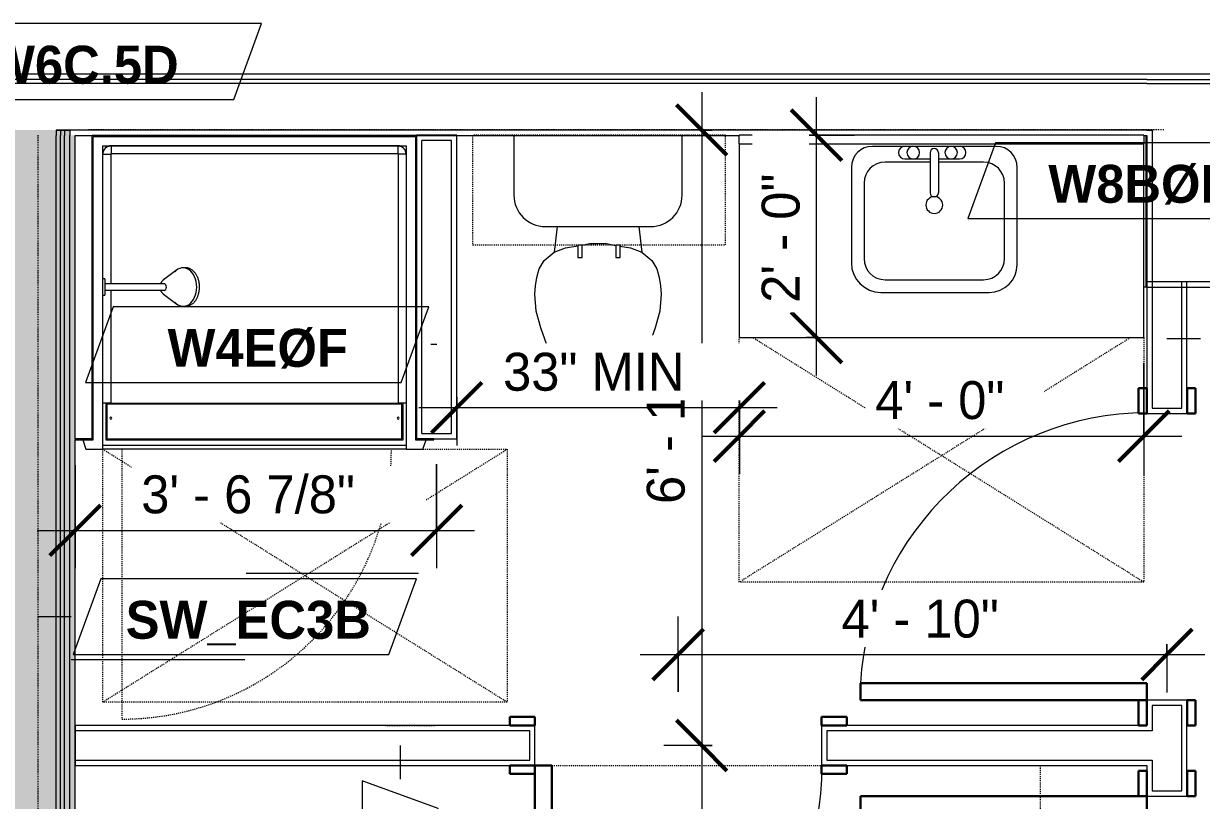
# Model space of a CAD drawing. Header units: inches. Extents: x -4010 to -1872, y 9846 to 12241.
# Drawn here: x -2918 to -2778.2, y 11561.7 to 11653.9 of the extents above; entities that cross this region are included whole.
import ezdxf

# ---------------------------------------------------------------- set-up
doc = ezdxf.new("R2010")
doc.units = ezdxf.units.IN
doc.header["$MEASUREMENT"] = 0
doc.linetypes.add('Dash', pattern=[0.25, 0.125, -0.125])
doc.linetypes.add('Dash 3_32_', pattern=[0.1875, 0.09375, -0.09375])
for name, color, linetype, lineweight in [('0-1', 7, 'Continuous', 5), ('0-3', 8, 'Continuous', 9), ('A-ANNO-DIMS', 211, 'Continuous', 9), ('A-ANNO-DIMS-48', 211, 'Continuous', 9), ('A-DETL-1', 90, 'Dash 3_32_', 18), ('A-DOOR-3', 31, 'Continuous', 9), ('A-DOOR-4', 31, 'Continuous', 30), ('A-DOOR-FRAM-3', 31, 'Continuous', 30), ('A-GENM', 5, 'Continuous', 9), ('A-GENM-HDLN', 13, 'Dash', 9), ('A-WALL', 113, 'Continuous', 18), ('A-WALL-2', 250, 'Continuous', 18), ('A-WALL-3', 113, 'Continuous', 9), ('A-WALL-IDEN', 211, 'Continuous', 9), ('I-FURN', 30, 'Continuous', 9), ('I-FURN-HDLN', 30, 'Dash', 9), ('I-WALL-2', 241, 'Continuous', 5), ('I-WALL-3', 7, 'Continuous', 9), ('I-WALL-4', 2, 'Continuous', 9), ('P-SANR-FIXT', 6, 'Continuous', 9), ('P-SANR-FIXT-HDLN', 131, 'Dash', 9), ('Q-CASE', 31, 'Continuous', 9), ('Q-CASE-2', 31, 'Dash', 9)]:
    doc.layers.add(name, color=color, linetype=linetype, lineweight=lineweight)
doc.styles.add('Century Gothic', font='ufonts.com_century-gothic.ttf', dxfattribs={"height": 4.5})
doc.styles.add('Century Gothic_B', font='GOTHICB.TTF', dxfattribs={"height": 4.5})
doc.dimstyles.new('OD_1__HACK_2', dxfattribs={"dimscale": 12, "dimtxt": 4.698757, "dimasz": 0.5, "dimexe": 0.375, "dimexo": 0.25, "dimgap": 0.0625, "dimtad": 1, "dimdec": 4, "dimrnd": 0.0625, "dimzin": 3, "dimdsep": 46, "dimlunit": 4, "dimtxsty": 'Century Gothic', "dimblk1": 'OBLIQUE', "dimblk2": 'OBLIQUE', "dimsah": 1, "dimcen": 0.09, "dimdle": 0.375, "dimazin": 0, "dimtfac": 1, "dimtdec": 4, "dimtix": 1, "dimtmove": 0, "dimatfit": 3, "dimfxl": 1, "dimtvp": 1, "dimtfill": 1, "dimfrac": 2, "dimtolj": 1, "dimtzin": 0, "dimarcsym": 2})

# ---------------------------------------------------------------- blocks, each defined once
blk = doc.blocks.new('Basic Wall _ INT - W8BØF - _5_8 GYP - 2X8 WOOD_BATT_ - 5_8 GYP_ - ___-2320133-UNITS PLANS - 3RD FLOOR')
at = {"layer": 'I-WALL-3'}
for p, q in [((-2784.82, 11640.61), (-2784.82, 11622.61)), ((-2784.82, 11622.61), (-2785.07, 11622.61)), ((-2784.74, 11622.61), (-2784.82, 11622.61)), ((-2784.7, 11622.61), (-2784.74, 11622.61))]:
    blk.add_line(p, q, dxfattribs=at)
blk = doc.blocks.new('CTR - 1st Phase - Common Walls_rvt-1-UNITS PLANS - 3RD FLOOR')
at = {"layer": 'I-WALL-2'}
for points in [[(-2919.64, 11255.64), (-2914.14, 11255.64), (-2914.14, 11641.24), (-2919.64, 11641.24), (-2919.64, 11268)], [(-2913.64, 11255.64), (-2913.64, 11641.24), (-2914.14, 11641.24), (-2914.14, 11255.64)], [(-2913.14, 11255.64), (-2913.14, 11641.24), (-2913.64, 11641.24), (-2913.64, 11255.64)], [(-2912.51, 11255.64), (-2912.51, 11641.24), (-2913.14, 11641.24), (-2913.14, 11255.64)], [(-2912.51, 11255.64), (-2911.89, 11255.64), (-2911.89, 11640.61), (-2912.51, 11640.61), (-2912.51, 11268)]]:
    blk.add_hatch(color=256, dxfattribs=at).paths.add_polyline_path(points, flags=0)
at = {"layer": 'A-WALL-2'}
for p, q in [((-2784.7, 11647.24), (-3037.45, 11647.24)), ((-2784.7, 11646.74), (-3037.45, 11646.74)), ((-2784.7, 11647.24), (-2776.82, 11647.24)), ((-2784.7, 11646.74), (-2784.07, 11646.74)), ((-2784.07, 11646.74), (-2776.82, 11646.74)), ((-2914.14, 11641.24), (-2913.64, 11641.24)), ((-2914.14, 11641.24), (-2914.14, 11640.61)), ((-2913.64, 11641.24), (-2914.14, 11641.24)), ((-2913.64, 11641.24), (-2913.14, 11641.24)), ((-2913.64, 11641.24), (-2913.64, 11640.61)), ((-2913.14, 11641.24), (-2913.64, 11641.24)), ((-2913.14, 11641.24), (-2912.51, 11641.24)), ((-2913.14, 11641.24), (-2913.14, 11640.61)), ((-2912.51, 11641.24), (-2913.14, 11641.24)), ((-2912.51, 11641.24), (-2912.51, 11640.61)), ((-2784.7, 11641.24), (-2912.51, 11641.24)), ((-2784.7, 11641.24), (-2784.07, 11641.24)), ((-2784.07, 11641.24), (-2784.07, 11623.24)), ((-2914.14, 11255.64), (-2914.14, 11640.61)), ((-2913.64, 11255.64), (-2913.64, 11640.61)), ((-2913.14, 11255.64), (-2913.14, 11640.61)), ((-2912.51, 11255.64), (-2912.51, 11640.61)), ((-2776.82, 11623.24), (-2784.07, 11623.24))]:
    blk.add_line(p, q, dxfattribs=at)
at = {"layer": 'I-WALL-3'}
for p, q in [((-2784.7, 11647.86), (-3037.45, 11647.86)), ((-2776.2, 11647.86), (-2784.7, 11647.86)), ((-2911.89, 11604.62), (-2911.89, 11640.61)), ((-2911.89, 11640.61), (-2909.86, 11640.61)), ((-2871.36, 11640.61), (-2833.07, 11640.61)), ((-2785.07, 11640.61), (-2784.7, 11640.61)), ((-2784.7, 11640.61), (-2784.7, 11622.61)), ((-2784.7, 11622.61), (-2784.07, 11622.61)), ((-2784.07, 11622.61), (-2776.2, 11622.61)), ((-2911.89, 11255.64), (-2911.89, 11604.49))]:
    blk.add_line(p, q, dxfattribs=at)
at = {"layer": '0-3'}
blk.add_blockref('Basic Wall _ INT - W8BØF - _5_8 GYP - 2X8 WOOD_BATT_ - 5_8 GYP_ - ___-2320133-UNITS PLANS - 3RD FLOOR', (0, 0), dxfattribs=at)
blk = doc.blocks.new('SWING - SINGLE - FLUSH - 2-10 x 6-8 - PRIVACY-3199407-UNITS PLANS - 3RD FLOOR')
at = {"layer": 'A-DOOR-3'}
blk.add_arc((17, 2.37), 34.07, 93.3657, 180, dxfattribs=at)
at = {"layer": 'A-DOOR-4'}
for p, q in [((15, 2.37), (15, 36.38)), ((17, 36.38), (15, 36.38)), ((17, 2.37), (17, 36.38)), ((17, 2.37), (15, 2.37))]:
    blk.add_line(p, q, dxfattribs=at)
at = {"layer": 'A-DOOR-FRAM-3'}
for p, q in [((-17, 3.37), (-20, 3.37)), ((-20, 3.37), (-20, 2.37)), ((-17, 2.37), (-17, 3.37)), ((20, 3.37), (17, 3.37)), ((17, 3.37), (17, 2.37)), ((20, 2.37), (20, 3.37)), ((-20, 2.37), (-17, 2.37)), ((17, 2.37), (20, 2.37)), ((-17, -2.38), (-20, -2.38)), ((-20, -2.38), (-20, -3.38)), ((-17, -3.38), (-17, -2.38)), ((20, -2.38), (17, -2.38)), ((17, -2.38), (17, -3.38)), ((20, -3.38), (20, -2.38)), ((-20, -3.38), (-17, -3.38)), ((17, -3.38), (20, -3.38))]:
    blk.add_line(p, q, dxfattribs=at)
blk = doc.blocks.new('Bed-Standard - Queen 60_ x 79_-3761504-UNITS PLANS - 3RD FLOOR')
at = {"layer": 'I-FURN-HDLN'}
for p, q in [((-55.31, 77.3), (-7.94, 77.3)), ((-55.31, 17.36), (-55.31, 51.36))]:
    blk.add_line(p, q, dxfattribs=at)
blk = doc.blocks.new('M_Sink Vanity-Square - 500 x 440mm-1352614-UNITS PLANS - 3RD FLOOR')
at = {"layer": 'P-SANR-FIXT'}
for p, q in [((7.96, 7.09), (-6.72, 7.09)), ((3.62, 7.09), (-2.88, 7.09)), ((-2.88, 5.59), (0.12, 5.59)), ((0.12, 6.33), (0.12, 1.59)), ((1.12, 6.33), (1.12, 1.59)), ((1.12, 5.59), (3.62, 5.59)), ((-9.22, 4.59), (-9.22, -6.73)), ((0.12, 5.22), (-5.22, 5.22)), ((6.46, 5.22), (1.12, 5.22)), ((10.46, -6.91), (10.46, 4.59)), ((-7.72, 2.72), (-7.72, -6.23)), ((8.96, -6.23), (8.96, 2.72)), ((-5.22, -8.73), (6.46, -8.73)), ((-5.72, -10.23), (7.14, -10.23))]:
    blk.add_line(p, q, dxfattribs=at)
for centre, radius, start, end in [((-6.72, 4.59), 2.5, 90, 180), ((-2.88, 6.34), 0.75, 90, 270), ((-1.88, 6.34), 0.75, 360, 180), ((2.62, 6.34), 0.75, 360, 180), ((3.62, 6.34), 0.75, 270, 90), ((7.96, 4.59), 2.5, 360, 90), ((-1.88, 6.34), 0.75, 180, 0), ((0.62, 6.33), 0.5, 360, 180), ((2.62, 6.34), 0.75, 180, 360), ((-5.22, 2.72), 2.5, 90, 180), ((6.46, 2.72), 2.5, 0, 90), ((0.62, 1.59), 0.5, 180, 0), ((0.62, 0.13), 1, 360, 180), ((0.62, 0.13), 1, 180, 0), ((-5.72, -6.73), 3.5, 180, 270), ((-5.22, -6.23), 2.5, 180, 270), ((6.46, -6.23), 2.5, 270, 0), ((7.14, -6.91), 3.32, 270, 0)]:
    blk.add_arc(centre, radius, start, end, dxfattribs=at)
blk = doc.blocks.new('Toilet-Domestic-3D - Toilet-Domestic-3D-V31-UNITS PLANS - 3RD FLOOR')
at = {"layer": 'P-SANR-FIXT'}
for p, q in [((-2.74, 11), (-1.87, 11.5)), ((-1.87, 11.5), (-0.5, 12)), ((-0.5, 12), (0.5, 12)), ((0.5, 12), (1.87, 11.5)), ((1.87, 11.5), (2.74, 11)), ((-5.13, 8), (-3.74, 10)), ((-3.74, 10), (-2.74, 11)), ((2.74, 11), (3.74, 10)), ((3.74, 10), (5.13, 8)), ((-6.06, 6), (-5.13, 8)), ((5.13, 8), (6.06, 6)), ((-6.79, 4), (-6.06, 6)), ((6.06, 6), (6.79, 4)), ((-7.33, 1.99), (-6.79, 4)), ((6.79, 4), (7.33, 1.99)), ((-7.5, 0), (-7.33, 1.99)), ((7.33, 1.99), (7.5, 0)), ((-7.41, -1), (-7.5, 0)), ((-7.24, -2), (-7.41, -1)), ((7.41, -1), (7.24, -2)), ((7.5, 0), (7.41, -1)), ((-6.97, -3), (-7.24, -2)), ((7.24, -2), (6.97, -3)), ((-6.4, -4), (-6.97, -3)), ((-5.21, -5), (-6.4, -4)), ((6.4, -4), (5.21, -5)), ((6.97, -3), (6.4, -4)), ((-3.84, -5.5), (-5.21, -5)), ((-4.86, -8.02), (-5.21, -5)), ((-2.61, -5.72), (-3.84, -5.5)), ((3.84, -5.5), (2.38, -5.76)), ((5.21, -5), (3.84, -5.5)), ((4.86, -8.02), (5.21, -5)), ((-1, -6), (-2.12, -5.8)), ((1, -6), (-1, -6)), ((1.89, -5.84), (1, -6)), ((6.25, -8.02), (-6.25, -8.02)), ((-9.98, -11.75), (-9.98, -18.85)), ((9.98, -18.85), (9.98, -11.75))]:
    blk.add_line(p, q, dxfattribs=at)
for centre, start, end in [((-6.25, -11.75), 90, 180), ((6.25, -11.75), 0, 90)]:
    blk.add_arc(centre, 3.73, start, end, dxfattribs=at)
blk = doc.blocks.new('Bath Vanity - Bath Vanity 48_-2551079-UNITS PLANS - 3RD FLOOR')
at = {"layer": 'Q-CASE'}
for p, q in [((-23.26, -1), (-23.26, -24)), ((24.74, -24), (24.74, -1)), ((-23.26, -24), (24.74, -24))]:
    blk.add_line(p, q, dxfattribs=at)
blk = doc.blocks.new('ADA Clearances - 30_x48_-1721104-UNITS PLANS - 3RD FLOOR')
at = {"layer": 'A-GENM-HDLN'}
for p, q in [((15, 24), (-15, -24)), ((-15, 24), (15, -24)), ((-15, 14), (-15, 24)), ((-15, 24), (15, 24)), ((15, 24), (15, -24)), ((15, -24), (-15, -24))]:
    blk.add_line(p, q, dxfattribs=at)
blk = doc.blocks.new('ADA Clearances - 30_x48_-V43-UNITS PLANS - 3RD FLOOR')
at = {"layer": 'A-GENM-HDLN'}
for p, q in [((15, 24), (-14, -22.41)), ((-14, 24), (-8, 24)), ((-5, 24), (15, 24)), ((15, 24), (15, -24)), ((-14, 22.41), (15, -24)), ((15, -24), (-14, -24))]:
    blk.add_line(p, q, dxfattribs=at)
blk = doc.blocks.new('BATHROOM MIRROR - BATHROOM MIRROR 48_-3124766-UNITS PLANS - 3RD FLOOR')
at = {"layer": 'Q-CASE'}
for p, q in [((24.74, 24), (-23.26, 24)), ((-23.26, 23), (-23.26, 24)), ((24.74, 24), (24.74, 23)), ((-23.26, 23), (24.74, 23))]:
    blk.add_line(p, q, dxfattribs=at)
blk = doc.blocks.new('300 Series Wall Hung Cabinet_326 - 30_-2909952-UNITS PLANS - 3RD FLOOR')
at = {"layer": 'Q-CASE'}
for p, q in [((-2.5, -13.19), (-2.01, -13.19)), ((-2.5, -13.19), (-2.5, -14.69)), ((-2.01, -14.69), (-2.01, -13.19)), ((2, -13.19), (2.49, -13.19)), ((2, -13.19), (2, -14.69)), ((2.49, -14.69), (2.49, -13.19)), ((-2.5, -14.69), (-2.01, -14.69)), ((2, -14.69), (2.49, -14.69))]:
    blk.add_line(p, q, dxfattribs=at)
at = {"layer": 'Q-CASE-2'}
for p, q in [((15, -0.19), (-15, -0.19)), ((-15, -0.19), (-15, -13.19)), ((15, -13.19), (15, -0.19)), ((-15, -13.19), (15, -13.19))]:
    blk.add_line(p, q, dxfattribs=at)
blk = doc.blocks.new('SWING - SINGLE - FLUSH - 2-10 x 6-8 - PRIVACY-3199405-UNITS PLANS - 3RD FLOOR')
at = {"layer": 'A-DOOR-3'}
blk.add_arc((17, -2.37), 34.07, 180, 266.6343, dxfattribs=at)
at = {"layer": 'A-DOOR-4'}
for p, q in [((15, -2.37), (15, -36.38)), ((17, -2.37), (15, -2.37)), ((17, -2.37), (17, -36.38)), ((17, -36.38), (15, -36.38))]:
    blk.add_line(p, q, dxfattribs=at)
at = {"layer": 'A-DOOR-FRAM-3'}
for p, q in [((-20, 2.38), (-20, 3.38)), ((-20, 3.38), (-17, 3.38)), ((-17, 3.38), (-17, 2.38)), ((17, 2.38), (17, 3.38)), ((17, 3.38), (20, 3.38)), ((20, 3.38), (20, 2.38)), ((-17, 2.38), (-20, 2.38)), ((20, 2.38), (17, 2.38)), ((-20, -2.37), (-17, -2.37)), ((-20, -3.37), (-20, -2.37)), ((-17, -2.37), (-17, -3.37)), ((17, -2.37), (20, -2.37)), ((17, -3.37), (17, -2.37)), ((20, -2.37), (20, -3.37)), ((-17, -3.37), (-20, -3.37)), ((20, -3.37), (17, -3.37))]:
    blk.add_line(p, q, dxfattribs=at)
blk = doc.blocks.new('4LBS24238A75FTB_V2 - 4LBS24238A75FTB_V2-V47-UNITS PLANS - 3RD FLOOR')
at = {"layer": 'P-SANR-FIXT'}
for p, q in [((-0.75, 37.75), (-1.13, 36.62)), ((1.25, 37.75), (-0.75, 37.75)), ((1.25, 37.75), (37.25, 37.75)), ((1.25, 37.25), (1.25, 37.75)), ((1.25, 1.75), (1.25, 37.75)), ((37.25, 37.75), (37.25, 37.25)), ((39.25, 37.75), (37.25, 37.75)), ((37.25, 37.75), (37.25, 19.48)), ((39.63, 36.62), (39.25, 37.75)), ((0.12, 36.62), (-2.02, 36.62)), ((-2.02, 36.62), (-2.02, 36.5)), ((-2.02, 36.5), (0, 36.5)), ((0, 0.5), (0, 36.5)), ((0.12, 0.63), (0.12, 36.62)), ((37.25, 37.25), (1.25, 37.25)), ((1.62, 36.62), (1.62, 32.27)), ((36.88, 36.62), (1.62, 36.62)), ((36.75, 36.5), (1.75, 36.5)), ((1.75, 36.5), (1.75, 32.38)), ((36.75, 32.38), (36.75, 36.5)), ((36.88, 32.27), (36.88, 36.62)), ((40.52, 36.62), (38.38, 36.62)), ((38.38, 36.62), (38.38, 0.63)), ((38.5, 36.5), (38.5, 0.5)), ((38.5, 36.5), (40.52, 36.5)), ((40.52, 36.5), (40.52, 36.62)), ((1.75, 32.38), (36.75, 32.38)), ((2.2, 2.75), (2.2, 32.27)), ((36.3, 32.27), (2.2, 32.27)), ((36.3, 18.89), (36.3, 32.27)), ((36.3, 2.75), (36.3, 18.11)), ((37.25, 17.52), (37.25, 1.75)), ((37.25, 1.75), (1.25, 1.75)), ((1.28, 2.51), (1.3, 2.43)), ((1.4, 2.23), (1.42, 2.2)), ((1.51, 2.08), (1.58, 2.01)), ((1.7, 1.92), (1.73, 1.9)), ((1.93, 1.8), (2.01, 1.78)), ((2.25, 2.7), (36.25, 2.7)), ((2.25, 1.75), (2.25, 1.77)), ((2.25, 1.77), (36.25, 1.77)), ((36.25, 1.75), (36.25, 1.77)), ((36.49, 1.78), (36.57, 1.8)), ((36.72, 1.87), (36.75, 1.89)), ((36.77, 1.9), (36.8, 1.92)), ((36.92, 2.01), (36.99, 2.08)), ((37.08, 2.2), (37.1, 2.23)), ((37.2, 2.43), (37.22, 2.51)), ((38.5, 0.5), (0, 0.5)), ((38.38, 0.63), (0.12, 0.63))]:
    blk.add_line(p, q, dxfattribs=at)
for centre, radius, start, end in [((2.2, 34.06), 0.125, 0, 180), ((2.2, 34.06), 0.125, 180, 0), ((36.3, 34.06), 0.125, 0, 180), ((36.3, 34.06), 0.125, 180, 0), ((2.25, 2.75), 1, 180, 270), ((36.25, 2.75), 1, 270, 0)]:
    blk.add_arc(centre, radius, start, end, dxfattribs=at)
for centre, major_axis, start_param, end_param in [((2.2, 32.28), (-0.95, 0), 0, 1.570796), ((36.3, 32.28), (0.95, 0), 4.712389, 6.283185)]:
    blk.add_ellipse(centre, major_axis=major_axis, ratio=0.019505, start_param=start_param, end_param=end_param, dxfattribs=at)
for points, knots in [([(1.25, 2.77), (1.25, 2.77), (1.27, 2.76), (1.4, 2.76), (1.64, 2.75), (1.95, 2.75), (2.12, 2.75), (2.2, 2.75)], [-1, -1, -1, -1, -0.833333, -0.666667, -0.333333, -0.166667, 0, 0, 0, 0]), ([(1.25, 2.77), (1.25, 2.7), (1.26, 2.57), (1.34, 2.32), (1.52, 2.04), (1.8, 1.86), (2.05, 1.78), (2.18, 1.77), (2.25, 1.77)], [-1, -1, -1, -1, -0.875, -0.75, -0.5, -0.25, -0.125, 0, 0, 0, 0]), ([(1.59, 2), (1.54, 2.04), (1.47, 2.12), (1.41, 2.21), (1.38, 2.25)], [0.4611793, 0.4611793, 0.4611793, 0.4611793, 0.5714286, 0.6665731, 0.6665731, 0.6665731, 0.6665731]), ([(2.25, 1.75), (2.17, 1.75), (2.03, 1.77), (1.86, 1.82), (1.77, 1.87), (1.75, 1.88)], [0, 0, 0, 0, 0.1428571, 0.2857143, 0.3333068, 0.3333068, 0.3333068, 0.3333068]), ([(2.2, 2.75), (2.2, 2.74), (2.2, 2.74), (2.2, 2.73), (2.21, 2.72), (2.21, 2.72), (2.22, 2.71), (2.23, 2.71), (2.24, 2.7), (2.24, 2.7), (2.25, 2.7), (2.25, 2.7)], [-1, -1, -1, -1, -0.833333, -0.75, -0.666667, -0.583333, -0.416667, -0.291667, -0.208333, -0.083333, 0, 0, 0, 0]), ([(36.25, 1.77), (36.32, 1.77), (36.45, 1.78), (36.7, 1.86), (36.98, 2.04), (37.16, 2.32), (37.24, 2.57), (37.25, 2.7), (37.25, 2.77)], [-1, -1, -1, -1, -0.875, -0.75, -0.5, -0.25, -0.125, 0, 0, 0, 0]), ([(36.25, 2.7), (36.26, 2.7), (36.26, 2.7), (36.27, 2.7), (36.28, 2.71), (36.28, 2.71), (36.29, 2.72), (36.29, 2.73), (36.3, 2.74), (36.3, 2.74), (36.3, 2.75), (36.3, 2.75)], [-1, -1, -1, -1, -0.833333, -0.75, -0.666667, -0.583333, -0.416667, -0.291667, -0.208333, -0.083333, 0, 0, 0, 0]), ([(36.25, 1.8), (36.25, 1.82), (36.25, 1.91), (36.25, 2.14), (36.25, 2.45), (36.25, 2.62), (36.25, 2.7)], [-0.8333333, -0.8333333, -0.8333333, -0.8333333, -0.6666667, -0.3333333, -0.1666667, 0, 0, 0, 0]), ([(36.75, 1.88), (36.7, 1.85), (36.59, 1.8), (36.42, 1.76), (36.31, 1.75), (36.25, 1.75)], [0.6666667, 0.6666667, 0.6666667, 0.6666667, 0.7857143, 0.8928571, 1, 1, 1, 1]), ([(37.01, 2.1), (36.97, 2.05), (36.89, 1.97), (36.79, 1.91), (36.75, 1.88)], [0.4475924, 0.4475924, 0.4475924, 0.4475924, 0.5714286, 0.6665731, 0.6665731, 0.6665731, 0.6665731]), ([(37.19, 2.42), (37.18, 2.38), (37.16, 2.33), (37.13, 2.27), (37.12, 2.25)], [0.2174647, 0.2174647, 0.2174647, 0.2174647, 0.2857143, 0.3333068, 0.3333068, 0.3333068, 0.3333068])]:
    blk.add_open_spline(points, degree=3, knots=knots, dxfattribs=at)
for points in [[(1.25, 2.71), (1.25, 2.72), (1.25, 2.74), (1.25, 2.75)], [(1.38, 2.25), (1.37, 2.27), (1.36, 2.3), (1.35, 2.32)], [(1.75, 1.88), (1.71, 1.91), (1.67, 1.94), (1.63, 1.97)], [(2.25, 1.8), (2.25, 1.82), (2.25, 1.88), (2.25, 2.03), (2.25, 2.22), (2.25, 2.45), (2.25, 2.62), (2.25, 2.7)], [(37.25, 2.77), (37.25, 2.77), (37.23, 2.76), (37.13, 2.76), (36.98, 2.76), (36.78, 2.75), (36.55, 2.75), (36.38, 2.75), (36.3, 2.75)], [(37.12, 2.25), (37.09, 2.21), (37.07, 2.18), (37.04, 2.14)], [(37.25, 2.75), (37.25, 2.72), (37.25, 2.7), (37.25, 2.67)]]:
    blk.add_open_spline(points, degree=3, dxfattribs=at)
at = {"layer": 'P-SANR-FIXT-HDLN'}
blk.add_line((35, 37.75), (35, 69.75), dxfattribs=at)
blk.add_arc((35, 37.75), 32, 90, 180, dxfattribs=at)
blk = doc.blocks.new('Shower Head - Shower Head-3265626-UNITS PLANS - 3RD FLOOR')
at = {"layer": 'P-SANR-FIXT'}
for p, q in [((-0.98, 0), (0.98, 0)), ((-0.98, 0), (-0.98, -0.26)), ((0.98, -0.26), (-0.98, -0.26)), ((-0.39, -0.26), (-0.39, -1)), ((0.39, -1), (0.39, -0.26)), ((0.98, -0.26), (0.98, 0)), ((-0.39, -6.01), (-0.39, -7.27)), ((0.39, -7.27), (0.39, -6.01)), ((-0.84, -7.19), (-2.02, -8.78)), ((2.02, -8.78), (0.84, -7.19)), ((-2.28, -9.54), (-2.28, -9.81)), ((2.28, -9.81), (2.28, -9.54))]:
    blk.add_line(p, q, dxfattribs=at)
at = {"layer": 'P-SANR-FIXT', "flags": 128}
for points in [[(-0.39, -1), (-0.39, -1.29), (-0.39, -1.57), (-0.39, -1.85), (-0.39, -2.13), (-0.39, -2.41), (-0.39, -2.69), (-0.39, -2.96), (-0.39, -3.23), (-0.39, -3.5), (-0.39, -3.76), (-0.39, -4.02), (-0.39, -4.27), (-0.39, -4.52), (-0.39, -4.77), (-0.39, -5), (-0.39, -5.23), (-0.39, -5.46), (-0.39, -5.67), (-0.39, -5.88), (-0.39, -6.01)], [(0.39, -6.01), (0.39, -5.81), (0.39, -5.6), (0.39, -5.38), (0.39, -5.15), (0.39, -4.92), (0.39, -4.68), (0.39, -4.43), (0.39, -4.18), (0.39, -3.93), (0.39, -3.67), (0.39, -3.4), (0.39, -3.13), (0.39, -2.86), (0.39, -2.59), (0.39, -2.31), (0.39, -2.03), (0.39, -1.75), (0.39, -1.46), (0.39, -1.18), (0.39, -1)], [(-0.39, -6.87), (-0.43, -6.88), (-0.46, -6.9), (-0.49, -6.91), (-0.52, -6.93), (-0.55, -6.94), (-0.58, -6.96), (-0.61, -6.98), (-0.64, -7), (-0.67, -7.03), (-0.7, -7.05), (-0.73, -7.07), (-0.76, -7.1), (-0.78, -7.13), (-0.81, -7.16), (-0.83, -7.19), (-0.84, -7.19)], [(0.84, -7.19), (0.81, -7.16), (0.79, -7.13), (0.76, -7.1), (0.73, -7.08), (0.7, -7.05), (0.68, -7.03), (0.65, -7.01), (0.62, -6.98), (0.59, -6.97), (0.56, -6.95), (0.53, -6.93), (0.49, -6.91), (0.46, -6.9), (0.43, -6.89), (0.4, -6.87)], [(-2.28, -9.81), (-2.28, -9.88), (-2.28, -9.95), (-2.27, -10.02), (-2.25, -10.09), (-2.24, -10.16), (-2.21, -10.23), (-2.19, -10.3), (-2.16, -10.36), (-2.13, -10.43), (-2.09, -10.49), (-2.05, -10.55), (-2.01, -10.61), (-1.97, -10.67), (-1.92, -10.73), (-1.86, -10.79), (-1.81, -10.84), (-1.75, -10.89), (-1.69, -10.94), (-1.63, -10.99), (-1.57, -11.04), (-1.5, -11.08), (-1.43, -11.12), (-1.36, -11.16), (-1.28, -11.2), (-1.21, -11.24), (-1.13, -11.27), (-1.05, -11.3), (-0.97, -11.33), (-0.89, -11.36), (-0.81, -11.38), (-0.72, -11.4), (-0.64, -11.42), (-0.55, -11.44), (-0.47, -11.45), (-0.38, -11.46), (-0.29, -11.47), (-0.2, -11.48), (-0.11, -11.49), (-0.02, -11.49), (0, -11.49)], [(0, -11.49), (0.09, -11.49), (0.18, -11.48), (0.27, -11.48), (0.35, -11.47), (0.44, -11.46), (0.53, -11.44), (0.62, -11.43), (0.7, -11.41), (0.79, -11.39), (0.87, -11.36), (0.95, -11.34), (1.03, -11.31), (1.11, -11.28), (1.19, -11.25), (1.26, -11.21), (1.34, -11.17), (1.41, -11.13), (1.48, -11.09), (1.55, -11.05), (1.61, -11), (1.68, -10.95), (1.74, -10.9), (1.8, -10.85), (1.85, -10.8), (1.9, -10.74), (1.95, -10.69), (2, -10.63), (2.04, -10.57), (2.08, -10.51), (2.12, -10.44), (2.15, -10.38), (2.18, -10.31), (2.21, -10.25), (2.23, -10.18), (2.25, -10.11), (2.26, -10.04), (2.27, -9.97), (2.28, -9.9), (2.28, -9.83), (2.28, -9.81)]]:
    blk.add_lwpolyline(points, dxfattribs=at)
at = {"layer": 'P-SANR-FIXT'}
for centre, major_axis, start_param, end_param in [((0, -7.27), (0.394, 0), 3.141593, 4.712389), ((0, -7.27), (-0.394, 0), 1.570796, 3.141593), ((0, -9.54), (2.28, 0), 2.468394, 4.712389), ((0, -9.54), (-2.28, 0), 1.570796, 3.814791)]:
    blk.add_ellipse(centre, major_axis=major_axis, ratio=0.707107, start_param=start_param, end_param=end_param, dxfattribs=at)
blk = doc.blocks.new('DIMBLOCK141-UNITS PLANS - 3RD FLOOR')
at = {"layer": 'A-ANNO-DIMS-48'}
for p, q in [((-2837.54, 11645.74), (-2837.54, 11568.24)), ((-2836.3, 11641.24), (-2842.04, 11641.24)), ((-2837.54, 11641.24), (-2836.3, 11641.24)), ((-2836.3, 11568.24), (-2842.04, 11568.24)), ((-2837.54, 11568.24), (-2836.3, 11568.24))]:
    blk.add_line(p, q, dxfattribs=at)
at = {"layer": 'A-ANNO-DIMS-48', "lineweight": 50}
for p, q in [((-2837.54, 11641.24), (-2840.54, 11644.24)), ((-2837.54, 11641.24), (-2834.54, 11638.24)), ((-2837.54, 11568.24), (-2840.54, 11571.24)), ((-2837.54, 11568.24), (-2834.54, 11565.24))]:
    blk.add_line(p, q, dxfattribs=at)
at = {"layer": 'A-ANNO-DIMS-48', "color": 0, "insert": (-2844.06, 11596.88), "char_height": 4.5, "width": 18.8845, "attachment_point": 1, "rotation": 90, "line_spacing_factor": 0.984502, "style": 'Century Gothic', "bg_fill": 3, "box_fill_scale": 1.25, "bg_fill_color": 256, "bg_fill_true_color": 13158600, "bg_fill_transparency": 0}
blk.add_mtext('6\' - 1"', dxfattribs=at)
blk = doc.blocks.new('_Oblique')
at = {"color": 0, "linetype": 'ByBlock', "lineweight": -2}
blk.add_line((-0.5, -0.5), (0.5, 0.5), dxfattribs=at)
blk = doc.blocks.new('DIMBLOCK142-UNITS PLANS - 3RD FLOOR')
at = {"layer": 'A-ANNO-DIMS-48', "lineweight": 50}
for p, q in [((-2837.54, 11568.24), (-2840.54, 11571.24)), ((-2837.54, 11568.24), (-2834.54, 11565.24)), ((-2837.54, 11449.24), (-2840.54, 11452.24)), ((-2837.54, 11449.24), (-2834.54, 11446.24))]:
    blk.add_line(p, q, dxfattribs=at)
at = {"layer": 'A-ANNO-DIMS-48'}
for p, q in [((-2836.3, 11568.24), (-2842.04, 11568.24)), ((-2837.54, 11568.24), (-2837.54, 11449.24)), ((-2837.54, 11568.24), (-2836.3, 11568.24)), ((-2836.3, 11449.24), (-2842.04, 11449.24)), ((-2837.54, 11449.24), (-2836.3, 11449.24))]:
    blk.add_line(p, q, dxfattribs=at)
at = {"layer": 'A-ANNO-DIMS-48', "color": 0, "insert": (-2844.06, 11499.12), "char_height": 4.5, "width": 23.091, "attachment_point": 1, "rotation": 90, "line_spacing_factor": 0.984502, "style": 'Century Gothic', "bg_fill": 3, "box_fill_scale": 1.25, "bg_fill_color": 256, "bg_fill_true_color": 13158600, "bg_fill_transparency": 0}
blk.add_mtext('9\' - 11"', dxfattribs=at)
blk = doc.blocks.new('DIMBLOCK149-UNITS PLANS - 3RD FLOOR')
at = {"layer": 'A-ANNO-DIMS-48'}
for p, q in [((-2840.32, 11574.62), (-2840.32, 11583.53)), ((-2782.32, 11580.27), (-2782.32, 11574.53)), ((-2782.32, 11579.03), (-2782.32, 11580.27)), ((-2844.82, 11579.03), (-2777.82, 11579.03)), ((-2840.32, 11579.03), (-2840.32, 11574.62))]:
    blk.add_line(p, q, dxfattribs=at)
at = {"layer": 'A-ANNO-DIMS-48', "lineweight": 50}
for p, q in [((-2840.32, 11579.03), (-2837.32, 11582.03)), ((-2782.32, 11579.03), (-2779.32, 11582.03)), ((-2840.32, 11579.03), (-2843.32, 11576.03)), ((-2782.32, 11579.03), (-2785.32, 11576.03))]:
    blk.add_line(p, q, dxfattribs=at)
at = {"layer": 'A-ANNO-DIMS-48', "color": 0, "insert": (-2820.95, 11585.54), "char_height": 4.5, "width": 23.091, "attachment_point": 1, "line_spacing_factor": 0.984502, "style": 'Century Gothic', "bg_fill": 3, "box_fill_scale": 1.25, "bg_fill_color": 256, "bg_fill_true_color": 13158600, "bg_fill_transparency": 0}
blk.add_mtext('4\' - 10"', dxfattribs=at)
blk = doc.blocks.new('DIMBLOCK241-UNITS PLANS - 3RD FLOOR')
at = {"layer": 'A-ANNO-DIMS-48'}
for p, q in [((-2833.07, 11613.62), (-2833.07, 11600.44)), ((-2833.07, 11604.94), (-2833.07, 11613.62)), ((-2785.07, 11613.62), (-2785.07, 11600.44)), ((-2785.07, 11604.94), (-2785.07, 11613.62)), ((-2837.57, 11604.94), (-2780.57, 11604.94))]:
    blk.add_line(p, q, dxfattribs=at)
at = {"layer": 'A-ANNO-DIMS-48', "lineweight": 50}
for p, q in [((-2833.07, 11604.94), (-2830.07, 11607.94)), ((-2785.07, 11604.94), (-2782.07, 11607.94)), ((-2833.07, 11604.94), (-2836.07, 11601.94)), ((-2785.07, 11604.94), (-2788.07, 11601.94))]:
    blk.add_line(p, q, dxfattribs=at)
at = {"layer": 'A-ANNO-DIMS-48', "color": 0, "insert": (-2816.94, 11611.46), "char_height": 4.5, "width": 18.8845, "attachment_point": 1, "line_spacing_factor": 0.984502, "style": 'Century Gothic', "bg_fill": 3, "box_fill_scale": 1.25, "bg_fill_color": 256, "bg_fill_true_color": 13158600, "bg_fill_transparency": 0}
blk.add_mtext('4\' - 0"', dxfattribs=at)
blk = doc.blocks.new('DIMBLOCK242-UNITS PLANS - 3RD FLOOR')
at = {"layer": 'A-ANNO-DIMS-48'}
for p, q in [((-2823.9, 11612.12), (-2823.9, 11645.12)), ((-2825.14, 11640.62), (-2819.4, 11640.62)), ((-2823.9, 11640.62), (-2825.14, 11640.62)), ((-2825.14, 11616.62), (-2819.4, 11616.62)), ((-2823.9, 11616.62), (-2825.14, 11616.62))]:
    blk.add_line(p, q, dxfattribs=at)
at = {"layer": 'A-ANNO-DIMS-48', "lineweight": 50}
for p, q in [((-2823.9, 11640.62), (-2826.9, 11643.62)), ((-2823.9, 11640.62), (-2820.9, 11637.62)), ((-2823.9, 11616.62), (-2826.9, 11619.62)), ((-2823.9, 11616.62), (-2820.9, 11613.62))]:
    blk.add_line(p, q, dxfattribs=at)
at = {"layer": 'A-ANNO-DIMS-48', "color": 0, "insert": (-2830.42, 11620.75), "char_height": 4.5, "width": 18.8845, "attachment_point": 1, "rotation": 90, "line_spacing_factor": 0.984502, "style": 'Century Gothic', "bg_fill": 3, "box_fill_scale": 1.25, "bg_fill_color": 256, "bg_fill_true_color": 13158600, "bg_fill_transparency": 0}
blk.add_mtext('2\' - 0"', dxfattribs=at)
blk = doc.blocks.new('DIMBLOCK243-UNITS PLANS - 3RD FLOOR')
at = {"layer": 'A-ANNO-DIMS-48'}
for p, q in [((-2833.07, 11613.61), (-2833.07, 11603.81)), ((-2833.07, 11608.31), (-2833.07, 11613.61)), ((-2866.61, 11609.55), (-2866.61, 11603.81)), ((-2866.61, 11608.31), (-2866.61, 11609.55)), ((-2871.11, 11608.31), (-2828.57, 11608.31))]:
    blk.add_line(p, q, dxfattribs=at)
at = {"layer": 'A-ANNO-DIMS-48', "lineweight": 50}
for p, q in [((-2866.61, 11608.31), (-2863.61, 11611.31)), ((-2833.07, 11608.31), (-2830.07, 11611.31)), ((-2866.61, 11608.31), (-2869.61, 11605.31)), ((-2833.07, 11608.31), (-2836.07, 11605.31))]:
    blk.add_line(p, q, dxfattribs=at)
at = {"layer": 'A-ANNO-DIMS-48', "color": 0, "insert": (-2861.11, 11614.82), "char_height": 4.5, "width": 27.029, "attachment_point": 1, "line_spacing_factor": 0.984502, "style": 'Century Gothic', "bg_fill": 3, "box_fill_scale": 1.25, "bg_fill_color": 256, "bg_fill_true_color": 13158600, "bg_fill_transparency": 0}
blk.add_mtext('33" MIN', dxfattribs=at)
blk = doc.blocks.new('DIMBLOCK244-UNITS PLANS - 3RD FLOOR')
at = {"layer": 'A-ANNO-DIMS-48'}
for p, q in [((-2911.89, 11601.49), (-2911.89, 11589.26)), ((-2911.89, 11593.76), (-2911.89, 11601.49)), ((-2868.99, 11601.62), (-2868.99, 11589.26)), ((-2868.99, 11593.76), (-2868.99, 11601.62)), ((-2916.39, 11593.76), (-2864.49, 11593.76))]:
    blk.add_line(p, q, dxfattribs=at)
at = {"layer": 'A-ANNO-DIMS-48', "lineweight": 50}
for p, q in [((-2911.89, 11593.76), (-2908.89, 11596.76)), ((-2868.99, 11593.76), (-2865.99, 11596.76)), ((-2911.89, 11593.76), (-2914.89, 11590.76)), ((-2868.99, 11593.76), (-2871.99, 11590.76))]:
    blk.add_line(p, q, dxfattribs=at)
at = {"layer": 'A-ANNO-DIMS-48', "color": 0, "insert": (-2904.05, 11600.28), "char_height": 4.5, "width": 32.6676, "attachment_point": 1, "line_spacing_factor": 0.984502, "style": 'Century Gothic', "bg_fill": 3, "box_fill_scale": 1.25, "bg_fill_color": 256, "bg_fill_true_color": 13158600, "bg_fill_transparency": 0}
blk.add_mtext('3\' - 6 7/8"', dxfattribs=at)
blk = doc.blocks.new('Wall Tag - Shear Wall-3956451-UNITS PLANS - 3RD FLOOR')
at = {"layer": 'A-WALL-IDEN'}
for p, q in [((-0.3561, 0.0937), (-0.4244, -0.0937)), ((0.4244, 0.0937), (-0.3561, 0.0937)), ((0.4291, 0.1068), (0.0033, 0.1068)), ((0.3561, -0.0937), (0.4244, 0.0937)), ((0, -0.1068), (-0.4291, -0.1068)), ((-0.4244, -0.0937), (0.3561, -0.0937))]:
    blk.add_line(p, q, dxfattribs=at)
blk = doc.blocks.new('Wall Tag - Arch Wall-3956453-UNITS PLANS - 3RD FLOOR')
at = {"layer": 'A-WALL-IDEN'}
for p, q in [((-0.3561, 0.0937), (-0.4244, -0.0937)), ((0.4244, 0.0937), (-0.3561, 0.0937)), ((0.3561, -0.0937), (0.4244, 0.0937)), ((-0.4244, -0.0937), (0.3561, -0.0937))]:
    blk.add_line(p, q, dxfattribs=at)

msp = doc.modelspace()

# ---------------------------------------------------------------- linework, layer by layer
at = {"layer": 'A-DETL-1'}
for p, q in [((-2782.68554, 11641.24399), (-2910.35818, 11641.24399)), ((-2916.32374, 11640.61899), (-2916.32374, 11286.61899)), ((-2875.06194, 11570.61899), (-2869.06194, 11570.61899))]:
    msp.add_line(p, q, dxfattribs=at)
at = {"layer": 'A-WALL'}
for p, q in [((-2870.73733, 11605.24399), (-2870.73733, 11639.99399)), ((-2867.23733, 11639.99399), (-2870.73733, 11639.99399)), ((-2867.23733, 11605.24399), (-2867.23733, 11639.99399)), ((-2784.07374, 11623.2394), (-2784.07374, 11608.24399)), ((-2780.57374, 11608.24399), (-2780.57374, 11623.2394)), ((-2784.07374, 11608.24399), (-2780.57374, 11608.24399)), ((-2870.73733, 11605.24399), (-2867.23733, 11605.24399)), ((-2784.07374, 11572.99399), (-2784.07374, 11569.99399)), ((-2780.57374, 11572.99399), (-2784.07374, 11572.99399)), ((-2780.57374, 11562.86899), (-2780.57374, 11572.99399)), ((-2857.94874, 11569.99399), (-2911.88624, 11569.99399)), ((-2857.94874, 11566.49399), (-2857.94874, 11569.99399)), ((-2822.69874, 11569.99399), (-2822.69874, 11566.49399)), ((-2784.07374, 11569.99399), (-2822.69874, 11569.99399)), ((-2911.88624, 11566.49399), (-2857.94874, 11566.49399)), ((-2822.69874, 11566.49399), (-2784.07374, 11566.49399)), ((-2784.07374, 11566.49399), (-2784.07374, 11562.86899)), ((-2784.07374, 11562.86899), (-2780.57374, 11562.86899))]:
    msp.add_line(p, q, dxfattribs=at)
at = {"layer": 'A-WALL-3'}
for p, q in [((-2784.69874, 11623.2394), (-2784.69874, 11607.61899)), ((-2779.94874, 11623.2394), (-2784.69874, 11623.2394)), ((-2779.94874, 11607.61899), (-2779.94874, 11623.2394)), ((-2784.69874, 11607.61899), (-2779.94874, 11607.61899)), ((-2784.69874, 11573.61899), (-2784.69874, 11570.61899)), ((-2779.94874, 11573.61899), (-2784.69874, 11573.61899)), ((-2779.94874, 11562.24399), (-2779.94874, 11573.61899)), ((-2857.32374, 11570.61899), (-2911.88624, 11570.61899)), ((-2911.88624, 11570.61899), (-2911.88624, 11565.86899)), ((-2857.32374, 11565.86899), (-2857.32374, 11570.61899)), ((-2784.69874, 11570.61899), (-2823.32374, 11570.61899)), ((-2823.32374, 11570.61899), (-2823.32374, 11565.86899)), ((-2911.88624, 11565.86899), (-2857.32374, 11565.86899)), ((-2823.32374, 11565.86899), (-2784.69874, 11565.86899)), ((-2784.69874, 11565.86899), (-2784.69874, 11562.24399)), ((-2784.69874, 11562.24399), (-2779.94874, 11562.24399))]:
    msp.add_line(p, q, dxfattribs=at)
at = {"layer": 'A-WALL-IDEN'}
for p, q in [((-2916.32374, 11583.52933), (-2912.34643, 11583.52933)), ((-2873.31812, 11568.24399), (-2873.31812, 11564.26668))]:
    msp.add_line(p, q, dxfattribs=at)
at = {"layer": 'I-WALL-4'}
for p, q in [((-2866.61233, 11640.61899), (-2871.36233, 11640.61899)), ((-2866.61233, 11604.61899), (-2866.61233, 11640.61899)), ((-2869.33842, 11604.61899), (-2866.61233, 11604.61899))]:
    msp.add_line(p, q, dxfattribs=at)

# ---------------------------------------------------------------- block references
at = {"layer": '0-1'}
msp.add_blockref('CTR - 1st Phase - Common Walls_rvt-1-UNITS PLANS - 3RD FLOOR', (0, 0), dxfattribs=at)
at = {"layer": 'A-DOOR-3'}
for name, p, rotation in [('SWING - SINGLE - FLUSH - 2-10 x 6-8 - PRIVACY-3199405-UNITS PLANS - 3RD FLOOR', (-2782.32374, 11590.61899), 269.9999999999667), ('SWING - SINGLE - FLUSH - 2-10 x 6-8 - PRIVACY-3199407-UNITS PLANS - 3RD FLOOR', (-2840.32374, 11568.24399), 180), ('SWING - SINGLE - FLUSH - 2-10 x 6-8 - PRIVACY-3199407-UNITS PLANS - 3RD FLOOR', (-2782.32374, 11545.24399), 89.9999999999667)]:
    msp.add_blockref(name, p, dxfattribs=dict(at, rotation=rotation))
at = {"layer": 'A-GENM'}
for name, p, rotation in [('ADA Clearances - 30_x48_-V43-UNITS PLANS - 3RD FLOOR', (-2809.07374, 11602.6144), 270.000000000057), ('ADA Clearances - 30_x48_-1721104-UNITS PLANS - 3RD FLOOR', (-2884.61233, 11588.36899), 269.9999999998783)]:
    msp.add_blockref(name, p, dxfattribs=dict(at, rotation=rotation))
at = {"layer": 'A-WALL-IDEN', "xscale": 47.99999999999997, "yscale": 47.99999999999997, "zscale": 47.99999999999997}
for p in [(-2910.13624, 11649.36642), (-2785.57576, 11635.2394)]:
    msp.add_blockref('Wall Tag - Arch Wall-3956453-UNITS PLANS - 3RD FLOOR', p, dxfattribs=at)
at = {"layer": 'A-WALL-IDEN', "xscale": 47.99999999999997, "yscale": 47.99999999999997, "zscale": 47.99999999999997, "rotation": 89.99999999999991}
msp.add_blockref('Wall Tag - Arch Wall-3956453-UNITS PLANS - 3RD FLOOR', (-2873.31812, 11543.66912), dxfattribs=at)
at = {"layer": 'I-FURN', "rotation": 269.9999999999713}
msp.add_blockref('Bed-Standard - Queen 60_ x 79_-3761504-UNITS PLANS - 3RD FLOOR', (-2874.68274, 11510.55751), dxfattribs=at)
at = {"layer": 'P-SANR-FIXT'}
for name, p, rotation in [('4LBS24238A75FTB_V2 - 4LBS24238A75FTB_V2-V47-UNITS PLANS - 3RD FLOOR', (-2871.36233, 11641.11899), 180), ('Toilet-Domestic-3D - Toilet-Domestic-3D-V31-UNITS PLANS - 3RD FLOOR', (-2849.84303, 11621.76317), 180), ('Shower Head - Shower Head-3265626-UNITS PLANS - 3RD FLOOR', (-2908.61233, 11622.61899), 90.0000000000801)]:
    msp.add_blockref(name, p, dxfattribs=dict(at, rotation=rotation))
msp.add_blockref('M_Sink Vanity-Square - 500 x 440mm-1352614-UNITS PLANS - 3RD FLOOR', (-2810.55322, 11632.21524), dxfattribs=at)
at = {"layer": 'Q-CASE'}
for name, p in [('300 Series Wall Hung Cabinet_326 - 30_-2909952-UNITS PLANS - 3RD FLOOR', (-2849.71803, 11640.8019)), ('BATHROOM MIRROR - BATHROOM MIRROR 48_-3124766-UNITS PLANS - 3RD FLOOR', (-2809.81144, 11616.6144)), ('Bath Vanity - Bath Vanity 48_-2551079-UNITS PLANS - 3RD FLOOR', (-2809.81144, 11640.61899))]:
    msp.add_blockref(name, p, dxfattribs=at)

# ---------------------------------------------------------------- texts
at = {"layer": 'A-WALL-IDEN', "char_height": 4.5, "attachment_point": 1, "style": 'Century Gothic_B'}
for s, insert, width in [('W6C.5D', (-2922.33964, 11651.23772), 29.391), ('W8BØF', (-2796.39964, 11637.1107), 26.058), ('W4EØF', (-2900.92094, 11617.65654), 25.6035), ('SW_EC3B', (-2905.88929, 11585.40063), 34.0875)]:
    msp.add_mtext(s, dxfattribs=dict(at, insert=insert, width=width))

# ---------------------------------------------------------------- next in the draw order: dimensions: what is measured, and where the dimension line sits
at = {"layer": 'A-ANNO-DIMS'}
dim = msp.add_linear_dim(base=(-2837.54024, 11568.24399), p1=(-2833.2976, 11641.24399), p2=(-2833.2976, 11568.24399), angle=90, dimstyle='OD_1__HACK_2', override={"dimpost": '<>', "dimfxl": 73}, dxfattribs=at)
dim.commit()
dim.dimension.update_dxf_attribs({"geometry": 'DIMBLOCK141-UNITS PLANS - 3RD FLOOR', "text_midpoint": (-2840.65343, 11604.74399)})

# ---------------------------------------------------------------- next in the draw order: dimensions: what is measured, and where the dimension line sits
dim = msp.add_linear_dim(base=(-2785.07374, 11604.94042), p1=(-2833.07374, 11616.61899), p2=(-2785.07374, 11616.61899), dimstyle='OD_1__HACK_2', override={"dimpost": '<>', "dimfxl": 48}, dxfattribs=at)
dim.commit()
dim.dimension.update_dxf_attribs({"geometry": 'DIMBLOCK241-UNITS PLANS - 3RD FLOOR', "text_midpoint": (-2809.07374, 11608.05361)})
dim = msp.add_linear_dim(base=(-2837.54024, 11449.24399), p1=(-2833.2976, 11568.24399), p2=(-2833.2976, 11449.24399), angle=90, dimstyle='OD_1__HACK_2', override={"dimpost": '<>', "dimfxl": 119}, dxfattribs=at)
dim.commit()
dim.dimension.update_dxf_attribs({"geometry": 'DIMBLOCK142-UNITS PLANS - 3RD FLOOR', "text_midpoint": (-2840.65343, 11508.74399)})

# ---------------------------------------------------------------- next in the draw order: linework, layer by layer
at = {"layer": 'A-WALL-IDEN'}
msp.add_line((-2782.32374, 11616.51771), (-2778.34643, 11616.51771), dxfattribs=at)

# ---------------------------------------------------------------- next in the draw order: dimensions: what is measured, and where the dimension line sits
at = {"layer": 'A-ANNO-DIMS'}
dim = msp.add_linear_dim(base=(-2823.89728, 11640.61899), p1=(-2828.13992, 11616.61899), p2=(-2828.13992, 11640.61899), angle=90, dimstyle='OD_1__HACK_2', override={"dimpost": '<>', "dimfxl": 24}, dxfattribs=at)
dim.commit()
dim.dimension.update_dxf_attribs({"geometry": 'DIMBLOCK242-UNITS PLANS - 3RD FLOOR', "text_midpoint": (-2827.01047, 11628.61899)})
dim = msp.add_linear_dim(base=(-2782.32374, 11579.02571), p1=(-2840.32374, 11571.61899), p2=(-2782.32374, 11583.26835), dimstyle='OD_1__HACK_2', override={"dimpost": '<>', "dimfxl": 59.158327}, dxfattribs=at)
dim.commit()
dim.dimension.update_dxf_attribs({"geometry": 'DIMBLOCK149-UNITS PLANS - 3RD FLOOR', "text_midpoint": (-2811.32374, 11582.1389)})

# ---------------------------------------------------------------- next in the draw order: dimensions: what is measured, and where the dimension line sits
dim = msp.add_linear_dim(base=(-2833.07374, 11608.30543), p1=(-2866.61233, 11612.54808), p2=(-2833.07374, 11616.6144), text='33" MIN', dimstyle='OD_1__HACK_2', override={"dimpost": '<>', "dimfxl": 33.784198}, dxfattribs=at)
dim.commit()
dim.dimension.update_dxf_attribs({"geometry": 'DIMBLOCK243-UNITS PLANS - 3RD FLOOR', "text_midpoint": (-2849.84303, 11611.41862)})

# ---------------------------------------------------------------- next in the draw order: linework, layer by layer
at = {"layer": 'A-WALL-IDEN'}
msp.add_line((-2868.98733, 11615.78524), (-2869.67903, 11615.78524), dxfattribs=at)

# ---------------------------------------------------------------- next in the draw order: block references
at = {"layer": 'A-WALL-IDEN', "xscale": 47.99999999999997, "yscale": 47.99999999999997, "zscale": 47.99999999999997}
msp.add_blockref('Wall Tag - Arch Wall-3956453-UNITS PLANS - 3RD FLOOR', (-2890.27658, 11615.78524), dxfattribs=at)

# ---------------------------------------------------------------- next in the draw order: dimensions: what is measured, and where the dimension line sits
at = {"layer": 'A-ANNO-DIMS'}
dim = msp.add_linear_dim(base=(-2868.98733, 11593.7574), p1=(-2911.88624, 11604.49399), p2=(-2868.98733, 11604.61899), dimstyle='OD_1__HACK_2', override={"dimpost": '<>', "dimfxl": 42.899091}, dxfattribs=at)
dim.commit()
dim.dimension.update_dxf_attribs({"geometry": 'DIMBLOCK244-UNITS PLANS - 3RD FLOOR', "text_midpoint": (-2890.43678, 11597.11991)})

# ---------------------------------------------------------------- next in the draw order: block references
at = {"layer": 'A-WALL-IDEN', "xscale": 47.99999999999997, "yscale": 47.99999999999997, "zscale": 47.99999999999997}
msp.add_blockref('Wall Tag - Shear Wall-3956451-UNITS PLANS - 3RD FLOOR', (-2891.74888, 11583.52933), dxfattribs=at)

doc.saveas('drawing.dxf')
